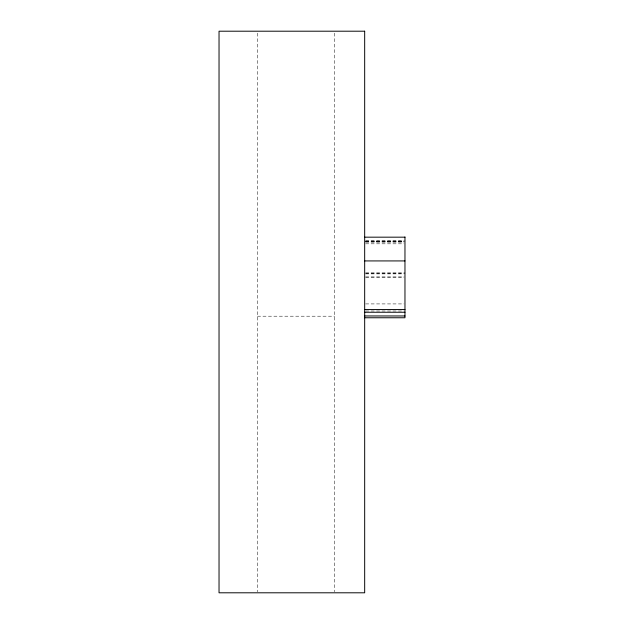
<?xml version="1.0" encoding="UTF-8"?>
<svg xmlns="http://www.w3.org/2000/svg" width="624" height="624" viewBox="0 0 624 624"><rect width="100%" height="100%" fill="white"/><g stroke="black" fill="none" stroke-linecap="round" stroke-linejoin="round"><path stroke-width="0.47" stroke-dasharray="3.12 2.34" d="M365.633 240.895L404.009 240.895M365.633 241.004L404.968 241.004M365.633 241.231L404.009 241.231M365.633 241.34L404.009 241.34M365.633 241.683L404.009 241.683M365.633 242.128L404.009 242.128M365.633 243.82L404.009 243.82M365.633 272.86L404.968 272.86M365.633 273.647L404.968 273.647M365.633 273.874L404.009 273.874M365.633 276.908L404.009 276.908M365.633 277.243L404.009 277.243M365.633 303.919L404.009 303.919M365.633 311.009L404.009 311.009M257.462 316.196L334.698 316.196M334.698 33.142L334.698 591.825M257.462 33.142L257.462 591.825"/><path stroke-width="0.94" d="M364.673 237.175L404.968 237.175M364.673 260.926L404.968 260.926M364.673 309.551L404.968 309.551M364.673 312.25L404.968 312.25M364.673 315.962L404.968 315.962M364.673 317.764L404.968 317.764L404.968 236.956M364.673 31.2L219.032 31.2L219.032 592.8L364.673 592.8L364.673 31.2"/></g></svg>
